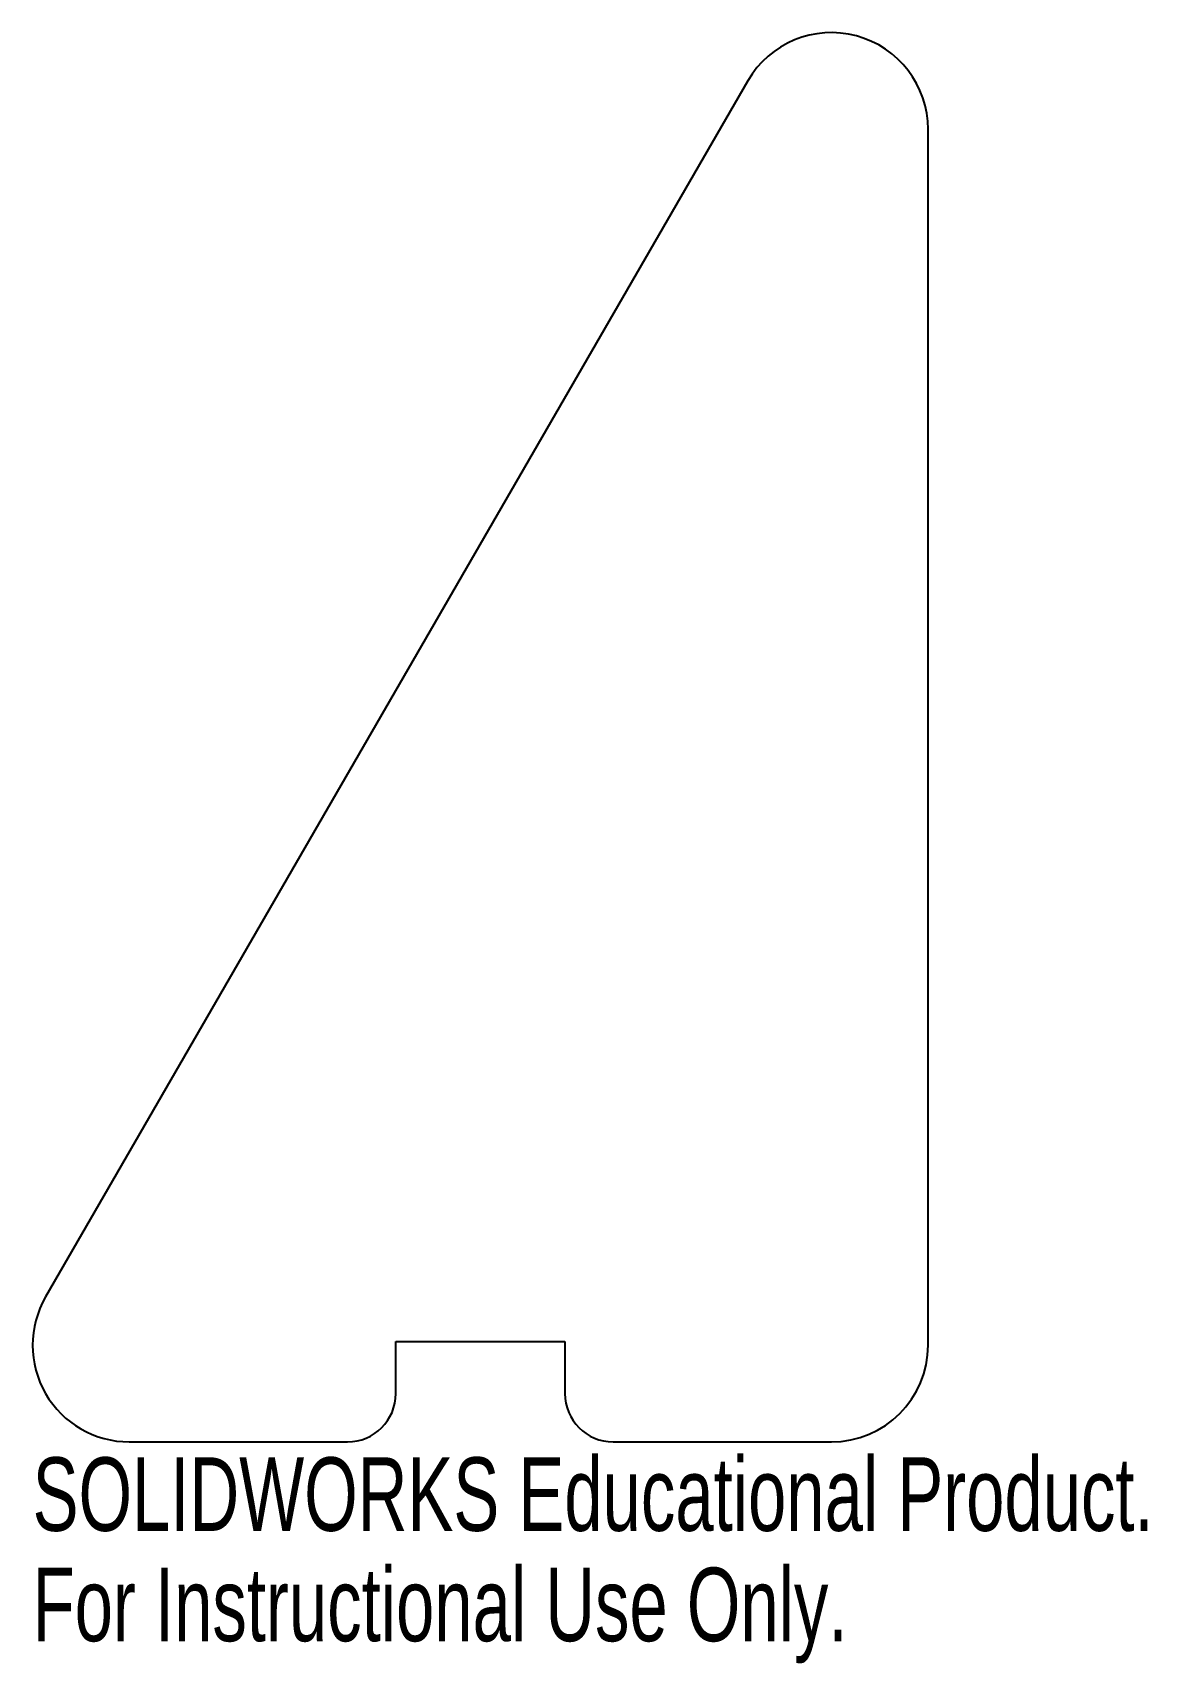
# Model space of a CAD drawing. Header units: inches. Extents: x -2.32 to 0.57, y -0.57 to 3.65.
import ezdxf

# ---------------------------------------------------------------- set-up
doc = ezdxf.new("R2010")
doc.units = ezdxf.units.IN
doc.header["$MEASUREMENT"] = 0
doc.styles.add('SLDTEXTSTYLE0', font='TXT', dxfattribs={"width": 0.7})

msp = doc.modelspace()

# ---------------------------------------------------------------- linework, layer by layer
at = {"color": 7, "linetype": 'Continuous', "lineweight": 25}
for p, q in [((-0.4665, 3.5221), (-2.2835, 0.375)), ((0, 0.25), (0, 3.3971)), ((-1.3772, 0.125), (-1.3772, 0.26)), ((-1.3772, 0.26), (-0.9397, 0.26)), ((-0.9397, 0.26), (-0.9397, 0.125)), ((-2.067, 0), (-1.5022, 0)), ((-0.8147, 0), (-0.25, 0))]:
    msp.add_line(p, q, dxfattribs=at)
for centre, radius, start, end in [((-0.25, 3.3971), 0.25, 0, 150), ((-2.067, 0.25), 0.25, 150, 270), ((-0.25, 0.25), 0.25, 270, 0), ((-1.5022, 0.125), 0.125, 270, 0), ((-0.8147, 0.125), 0.125, 180, 270)]:
    msp.add_arc(centre, radius, start, end, dxfattribs=at)

# ---------------------------------------------------------------- texts
at = {"color": 7, "linetype": 'Continuous', "char_height": 0.1903, "attachment_point": 1, "style": 'SLDTEXTSTYLE0'}
for s, insert in [('SOLIDWORKS Educational Product.', (-2.317, -0.0401)), ('For Instructional Use Only.', (-2.317, -0.3256))]:
    msp.add_mtext(s, dxfattribs=dict(at, insert=insert))

doc.saveas('drawing.dxf')
